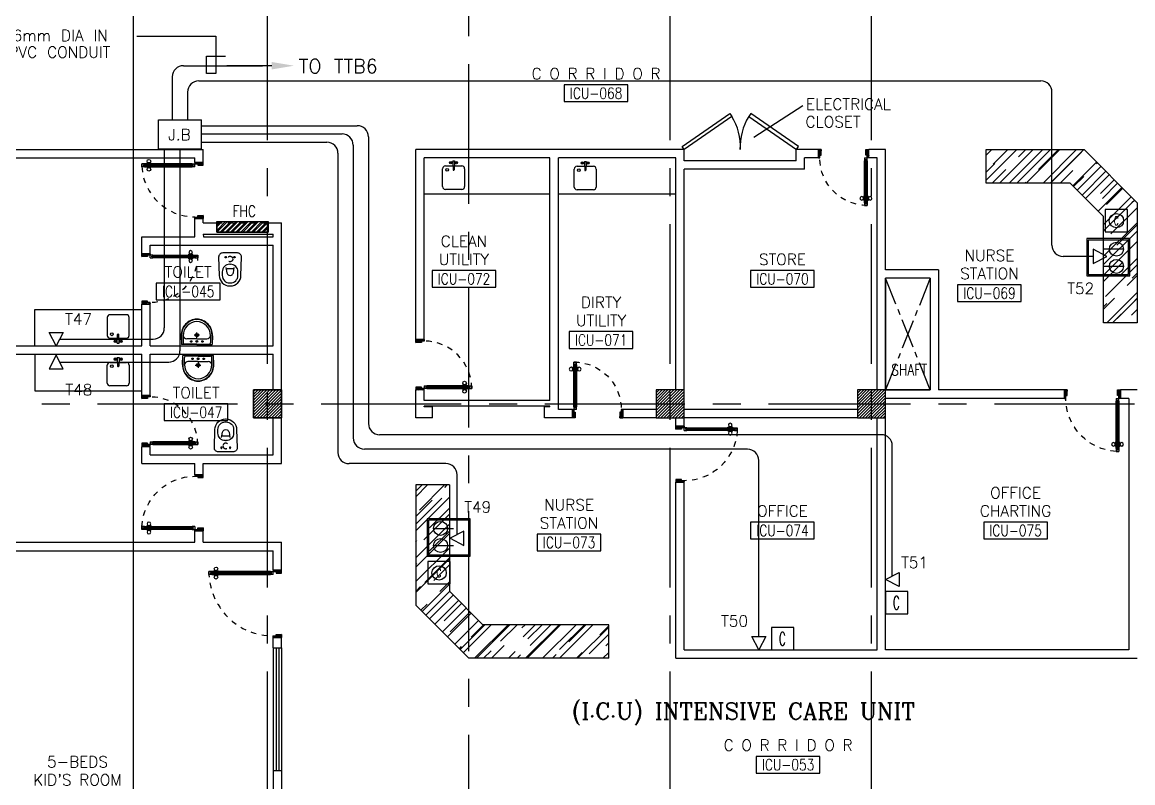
# Model space of a CAD drawing. Extents: x 0 to 92.2, y -1.4 to 78.1.
# Drawn here: x 55.34 to 75.21, y 43.11 to 56.72 of the extents above; entities that cross this region are included whole.
import ezdxf
from ezdxf.enums import TextEntityAlignment as Align

# ---------------------------------------------------------------- set-up
doc = ezdxf.new("R2010")
doc.units = 0
doc.header["$MEASUREMENT"] = 0
for name, pattern in [('CENTER2', [1.125, 0.75, -0.125, 0.125, -0.125]), ('CENTERX2', [4, 2.5, -0.5, 0.5, -0.5]), ('DASHED', [0.75, 0.5, -0.25]), ('HIDDEN', [0.375, 0.25, -0.125]), ('HIDDEN2', [0.1875, 0.125, -0.0625])]:
    doc.linetypes.add(name, pattern=pattern)
doc.layers.get('0').update_dxf_attribs({"color": 11, "linetype": 'CONTINUOUS'})
for name, color, linetype in [('AXES', 11, 'CENTERX2'), ('COL', 11, 'CONTINUOUS'), ('COUNTER', 11, 'CONTINUOUS'), ('DOOR', 11, 'CONTINUOUS'), ('E-CO', 6, 'CONTINUOUS'), ('E-SOCKETS', 4, 'CONTINUOUS'), ('E-TEL', 4, 'CONTINUOUS'), ('E-TEXT', 2, 'CONTINUOUS'), ('E-WIRE', 4, 'CONTINUOUS'), ('FHC', 11, 'CONTINUOUS'), ('FIX', 11, 'CONTINUOUS'), ('HAT', 11, 'CONTINUOUS'), ('NON-MEDICAL', 11, 'CONTINUOUS'), ('RM-BOX', 11, 'CONTINUOUS'), ('RM-NAME', 11, 'CONTINUOUS'), ('RM-NO', 11, 'CONTINUOUS'), ('SHAFT', 11, 'CONTINUOUS'), ('SUNI-FUR', 11, 'CONTINUOUS'), ('WALL', 11, 'CONTINUOUS'), ('WIN', 11, 'CONTINUOUS')]:
    doc.layers.add(name, color=color, linetype=linetype)
doc.styles.add('ROMANC', font='romanc', dxfattribs={"height": 0.1})
doc.styles.add('ROMANS', font='ROMANS.shx', dxfattribs={"width": 0.6})
doc.styles.get("Standard").update_dxf_attribs({"font": 'TXT.shx'})

# ---------------------------------------------------------------- blocks, each defined once
blk = doc.blocks.new('*X15')
at = {"color": 0}
for p, q in [((80579, 155515), (81054, 155990)), ((80579, 155568), (81001, 155990)), ((80579, 155621), (80948, 155990)), ((80579, 155674), (80895, 155990)), ((80579, 155727), (80842, 155990)), ((80579, 155780), (80789, 155990)), ((80579, 155833), (80736, 155990)), ((80579, 155886), (80683, 155990)), ((80579, 155939), (80630, 155990)), ((80607, 155490), (81079, 155962)), ((80660, 155490), (81079, 155909)), ((80713, 155490), (81079, 155856)), ((80766, 155490), (81079, 155803)), ((80819, 155490), (81079, 155750)), ((80872, 155490), (81079, 155697)), ((80925, 155490), (81079, 155644)), ((80978, 155490), (81079, 155591)), ((81031, 155490), (81079, 155538))]:
    blk.add_line(p, q, dxfattribs=at)
blk = doc.blocks.new('*X14')
at = {"color": 0}
for p, q in [((84179, 155509), (84660, 155990)), ((84179, 155562), (84607, 155990)), ((84179, 155615), (84554, 155990)), ((84179, 155668), (84501, 155990)), ((84179, 155721), (84448, 155990)), ((84179, 155774), (84395, 155990)), ((84179, 155827), (84342, 155990)), ((84179, 155880), (84289, 155990)), ((84179, 155933), (84236, 155990)), ((84179, 155986), (84183, 155990)), ((84213, 155490), (84679, 155956)), ((84266, 155490), (84679, 155903)), ((84319, 155490), (84679, 155850)), ((84372, 155490), (84679, 155796)), ((84426, 155490), (84679, 155743)), ((84479, 155490), (84679, 155690)), ((84532, 155490), (84679, 155637)), ((84585, 155490), (84679, 155584)), ((84638, 155490), (84679, 155531))]:
    blk.add_line(p, q, dxfattribs=at)
blk = doc.blocks.new('COL50')
at = {"layer": 'COL'}
blk.add_lwpolyline([(-250, 250), (-250, -250), (250, -250), (250, 250)], close=True, dxfattribs=at)
blk = doc.blocks.new('RM1')
at = {"layer": 'RM-BOX'}
blk.add_lwpolyline([(570, -200), (-570, -200), (-570, -500), (570, -500)], close=True, dxfattribs=at)
at = {"layer": 'RM-NAME', "style": 'ROMANS'}
blk.add_attdef('ROOMNAME1', text='', height=200, dxfattribs=at).set_placement((0, 324), align=Align.MIDDLE)
blk = doc.blocks.new('DOOR90')
at = {"layer": 'DOOR', "color": 0, "linetype": 'BYBLOCK'}
for p, q in [((-150, 0), (-150, -25)), ((-150, 0), (0, 0)), ((0, -50), (0, 0)), ((-1000, -25), (-1000, -75)), ((-1000, -75), (-1000, -25)), ((-950, -25), (-1000, -25)), ((-950, -75), (-1000, -75)), ((-970, -42), (-970, -58)), ((-950, -42), (-970, -42)), ((-950, -58), (-970, -58)), ((-950, -25), (-950, -42)), ((-950, -58), (-950, -75)), ((-918, -25), (-918, -18)), ((-828, -18), (-918, -18)), ((-918, -75), (-918, -82)), ((-828, -82), (-918, -82)), ((-905, -18), (-905, -9)), ((-905, -9), (-840, -9)), ((-905, -18), (-840, -18)), ((-905, -82), (-905, -91)), ((-905, -82), (-840, -82)), ((-905, -91), (-840, -91)), ((-840, -18), (-840, -9)), ((-840, -82), (-840, -91)), ((-828, -25), (-828, -18)), ((-828, -75), (-828, -82)), ((-200, -42), (-200, -25)), ((-200, -25), (-150, -25)), ((-180, -42), (-200, -42)), ((-200, -75), (-200, -58)), ((-200, -58), (-180, -58)), ((-150, -75), (-200, -75)), ((-180, -58), (-180, -42)), ((-150, -75), (-150, -25)), ((-150, -25), (-100, -25)), ((-100, -25), (-100, -50)), ((-100, -50), (0, -50)), ((-150, -900), (-150, -875)), ((-150, -875), (-100, -875)), ((0, -900), (-150, -900)), ((-150, -900), (0, -900)), ((-100, -850), (0, -850)), ((-100, -875), (-100, -850)), ((0, -850), (0, -900))]:
    blk.add_line(p, q, dxfattribs=at)
at = {"layer": 'DOOR', "color": 9, "linetype": 'BYBLOCK'}
for p, q in [((0, -50), (-114, 0)), ((0, -50), (-40, 0)), ((0, -50), (-100, -37)), ((0, -850), (-114, -900)), ((0, -850), (-100, -863)), ((0, -850), (-40, -900))]:
    blk.add_line(p, q, dxfattribs=at)
at = {"layer": 'DOOR', "linetype": 'BYBLOCK'}
for p, q in [((-200, -25), (-950, -25)), ((-200, -42), (-950, -42)), ((-200, -58), (-950, -58)), ((-950, -75), (-200, -75))]:
    blk.add_line(p, q, dxfattribs=at)
at = {"layer": 'DOOR', "color": 0, "linetype": 'BYBLOCK'}
for centre in [(-873, 24), (-873, -124)]:
    blk.add_circle(centre, 32.4, dxfattribs=at)
at = {"layer": 'DOOR', "color": 9, "linetype": 'BYBLOCK'}
for centre, radius, start, end in [((0, -50), 154, 161.1053, 166.2858), ((0, -50), 134, 158.1598, 169.28), ((0, -50), 94.4, 148.0182, 180), ((0, -50), 74.4, 137.7764, 180), ((0, -50), 114, 154.0838, 167.3774), ((0, -50), 54.4, 113.2074, 180), ((0, -50), 34.4, 90, 180), ((0, -50), 14.4, 90, 180), ((0, -850), 154, 193.7142, 198.8947), ((0, -850), 134, 190.72, 201.8402), ((0, -850), 94.4, 180, 211.9818), ((0, -850), 74.4, 180, 222.2236), ((0, -850), 54.4, 180, 246.7926), ((0, -850), 34.4, 180, 270), ((0, -850), 14.4, 180, 270)]:
    blk.add_arc(centre, radius, start, end, dxfattribs=at)
at = {"layer": 'DOOR', "linetype": 'HIDDEN', "ltscale": 0.5}
blk.add_arc((-150, -25), 850, 180, 270, dxfattribs=at)
blk = doc.blocks.new('*X40')
at = {"color": 0}
for p, q in [((73379, 162740), (73829, 163190)), ((73379, 162793), (73776, 163190)), ((73379, 162846), (73723, 163190)), ((73379, 162899), (73670, 163190)), ((73379, 162952), (73617, 163190)), ((73379, 163005), (73564, 163190)), ((73379, 163058), (73511, 163190)), ((73379, 163111), (73458, 163190)), ((73379, 163164), (73405, 163190)), ((73382, 162690), (73879, 163187)), ((73435, 162690), (73879, 163134)), ((73488, 162690), (73879, 163081)), ((73541, 162690), (73879, 163028)), ((73594, 162690), (73879, 162975)), ((73647, 162690), (73879, 162922)), ((73700, 162690), (73879, 162869)), ((73753, 162690), (73879, 162816)), ((73806, 162690), (73879, 162763)), ((73859, 162690), (73879, 162710))]:
    blk.add_line(p, q, dxfattribs=at)
blk = doc.blocks.new('*X41')
at = {"color": 0}
for p, q in [((80579, 155515), (81054, 155990)), ((80579, 155568), (81001, 155990)), ((80579, 155621), (80948, 155990)), ((80579, 155674), (80895, 155990)), ((80579, 155727), (80842, 155990)), ((80579, 155780), (80789, 155990)), ((80579, 155833), (80736, 155990)), ((80579, 155886), (80683, 155990)), ((80579, 155939), (80630, 155990)), ((80607, 155490), (81079, 155962)), ((80660, 155490), (81079, 155909)), ((80713, 155490), (81079, 155856)), ((80766, 155490), (81079, 155803)), ((80819, 155490), (81079, 155750)), ((80872, 155490), (81079, 155697)), ((80925, 155490), (81079, 155644)), ((80978, 155490), (81079, 155591)), ((81031, 155490), (81079, 155538))]:
    blk.add_line(p, q, dxfattribs=at)
blk = doc.blocks.new('A$C3A782592')
at = {"layer": 'COUNTER', "linetype": 'BYBLOCK'}
for p, q in [((0, 3100), (0, 951)), ((600, 3100), (0, 3100)), ((600, 3100), (600, 1200)), ((1200, 600), (600, 1200)), ((951, 0), (0, 951)), ((3450, 600), (1200, 600)), ((3450, 0), (3450, 600)), ((3450, 0), (951, 0))]:
    blk.add_line(p, q, dxfattribs=at)
blk = doc.blocks.new('DOOR100')
at = {"layer": 'DOOR', "color": 0, "linetype": 'BYBLOCK'}
for p, q in [((-82, 1205), (-91, 1205)), ((-91, 1205), (-91, 1140)), ((-75, 1218), (-82, 1218)), ((-82, 1128), (-82, 1218)), ((-82, 1205), (-82, 1140)), ((-25, 1300), (-75, 1300)), ((-75, 1300), (-25, 1300)), ((-75, 1250), (-75, 1300)), ((-58, 1250), (-75, 1250)), ((-42, 1270), (-58, 1270)), ((-58, 1250), (-58, 1270)), ((-42, 1250), (-42, 1270)), ((-25, 1250), (-42, 1250)), ((-25, 1250), (-25, 1300)), ((-25, 1218), (-18, 1218)), ((-18, 1128), (-18, 1218)), ((-18, 1205), (-9, 1205)), ((-18, 1205), (-18, 1140)), ((-9, 1205), (-9, 1140)), ((-82, 1140), (-91, 1140)), ((-75, 1128), (-82, 1128)), ((-25, 1128), (-18, 1128)), ((-18, 1140), (-9, 1140)), ((-75, 200), (-58, 200)), ((-75, 150), (-75, 200)), ((-58, 200), (-58, 180)), ((-42, 200), (-25, 200)), ((-42, 180), (-42, 200)), ((-25, 200), (-25, 150)), ((-1200, 0), (-1200, 150)), ((-1200, 150), (-1175, 150)), ((-1200, 150), (-1200, 0)), ((-1150, 0), (-1200, 0)), ((-1175, 150), (-1175, 100)), ((-1175, 100), (-1150, 100)), ((-1150, 100), (-1150, 0)), ((-75, 150), (-25, 150)), ((-58, 180), (-42, 180)), ((-50, 100), (-50, 0)), ((-25, 100), (-50, 100)), ((-50, 0), (0, 0)), ((0, 150), (-25, 150)), ((-25, 150), (-25, 100)), ((0, 150), (0, 0))]:
    blk.add_line(p, q, dxfattribs=at)
at = {"layer": 'DOOR', "linetype": 'BYBLOCK'}
for p, q in [((-75, 1250), (-75, 200)), ((-58, 200), (-58, 1250)), ((-42, 200), (-42, 1250)), ((-25, 200), (-25, 1250)), ((0, 0), (0, 150))]:
    blk.add_line(p, q, dxfattribs=at)
at = {"layer": 'DOOR', "color": 9, "linetype": 'BYBLOCK'}
for p, q in [((-1150, 0), (-1200, 114)), ((-1150, 0), (-1200, 40)), ((-1150, 0), (-1163, 100)), ((-50, 0), (0, 114)), ((-50, 0), (-37, 100)), ((-50, 0), (0, 40))]:
    blk.add_line(p, q, dxfattribs=at)
at = {"layer": 'DOOR', "color": 0, "linetype": 'BYBLOCK'}
for centre in [(-124, 1173), (24, 1173)]:
    blk.add_circle(centre, 32.4, dxfattribs=at)
at = {"layer": 'DOOR', "linetype": 'HIDDEN', "ltscale": 0.5}
blk.add_arc((-25, 150), 1150, 90, 180.0001, dxfattribs=at)
at = {"layer": 'DOOR', "color": 9, "linetype": 'BYBLOCK'}
for centre, radius, start, end in [((-1150, 0), 154, 103.7142, 108.8947), ((-1150, 0), 134, 100.72, 111.8402), ((-1150, 0), 94.4, 90, 121.9818), ((-1150, 0), 74.4, 90, 132.2236), ((-1150, 0), 54.4, 90, 156.7926), ((-1150, 0), 34.4, 90, 180), ((-1150, 0), 14.4, 90, 180), ((-50, 0), 94.4, 58.0182, 90), ((-50, 0), 74.4, 47.7764, 90), ((-50, 0), 54.4, 23.2074, 90), ((-50, 0), 34.4, 0, 90), ((-50, 0), 14.4, 0, 90), ((-50, 0), 134, 68.1598, 79.28), ((-50, 0), 114, 64.0838, 77.3774), ((-50, 0), 154, 71.1053, 76.2858)]:
    blk.add_arc(centre, radius, start, end, dxfattribs=at)
blk = doc.blocks.new('DOOR-10')
at = {"layer": 'DOOR', "color": 0, "linetype": 'BYBLOCK'}
for p, q in [((-83, 1005), (-92, 1005)), ((-92, 1005), (-92, 940)), ((-76, 1018), (-83, 1018)), ((-83, 928), (-83, 1018)), ((-83, 1005), (-83, 940)), ((-26, 1100), (-76, 1100)), ((-76, 1100), (-26, 1100)), ((-76, 1050), (-76, 1100)), ((-59, 1050), (-76, 1050)), ((-43, 1070), (-59, 1070)), ((-59, 1050), (-59, 1070)), ((-43, 1050), (-43, 1070)), ((-26, 1050), (-43, 1050)), ((-26, 1050), (-26, 1100)), ((-26, 1018), (-18, 1018)), ((-18, 928), (-18, 1018)), ((-18, 1005), (-9, 1005)), ((-18, 1005), (-18, 940)), ((-9, 1005), (-9, 940)), ((-83, 940), (-92, 940)), ((-76, 928), (-83, 928)), ((-26, 928), (-18, 928)), ((-18, 940), (-9, 940)), ((-76, 200), (-59, 200)), ((-76, 150), (-76, 200)), ((-59, 200), (-59, 180)), ((-43, 200), (-26, 200)), ((-43, 180), (-43, 200)), ((-26, 200), (-26, 150)), ((-1001, 0), (-1001, 150)), ((-1001, 150), (-976, 150)), ((-1001, 150), (-1001, 0)), ((-951, 0), (-1001, 0)), ((-976, 150), (-976, 100)), ((-976, 100), (-951, 100)), ((-951, 100), (-951, 0)), ((-76, 150), (-26, 150)), ((-59, 180), (-43, 180)), ((-51, 100), (-51, 0)), ((-26, 100), (-51, 100)), ((-51, 0), (-1, 0)), ((-1, 150), (-26, 150)), ((-26, 150), (-26, 100))]:
    blk.add_line(p, q, dxfattribs=at)
at = {"layer": 'DOOR', "linetype": 'BYBLOCK'}
for p, q in [((-76, 1050), (-76, 200)), ((-59, 200), (-59, 1050)), ((-43, 200), (-43, 1050)), ((-26, 200), (-26, 1050))]:
    blk.add_line(p, q, dxfattribs=at)
at = {"layer": 'DOOR', "color": 9, "linetype": 'BYBLOCK'}
for p, q in [((-951, 0), (-1001, 114)), ((-951, 0), (-1001, 40)), ((-951, 0), (-964, 100)), ((-51, 0), (-1, 114)), ((-51, 0), (-37, 100)), ((-51, 0), (-1, 40)), ((-1, 0), (-1, 150))]:
    blk.add_line(p, q, dxfattribs=at)
at = {"layer": 'DOOR', "color": 0, "linetype": 'BYBLOCK'}
for centre in [(-124, 973), (23, 973)]:
    blk.add_circle(centre, 32.4, dxfattribs=at)
at = {"layer": 'DOOR', "linetype": 'HIDDEN', "ltscale": 0.5}
blk.add_arc((-23, 149), 952, 93.1482, 179.9482, dxfattribs=at)
at = {"layer": 'DOOR', "color": 9, "linetype": 'BYBLOCK'}
for centre, radius, start, end in [((-951, 0), 154, 103.7142, 108.8947), ((-951, 0), 134, 100.72, 111.8402), ((-951, 0), 94.4, 90, 121.9818), ((-951, 0), 74.4, 90, 132.2236), ((-951, 0), 54.4, 90, 156.7926), ((-951, 0), 34.4, 90, 180), ((-951, 0), 14.4, 90, 180), ((-51, 0), 94.4, 58.0182, 90), ((-51, 0), 74.4, 47.7764, 90), ((-51, 0), 54.4, 23.2074, 90), ((-51, 0), 34.4, 0, 90), ((-51, 0), 14.4, 0, 90), ((-51, 0), 134, 68.1598, 79.28), ((-51, 0), 114, 64.0838, 77.3774), ((-51, 0), 154, 71.1053, 76.2858)]:
    blk.add_arc(centre, radius, start, end, dxfattribs=at)
blk = doc.blocks.new('WC1')
at = {"layer": 'FIX'}
for p, q in [((-210, 204), (-538, 194)), ((-727, 5), (-727, -5)), ((-674, 5), (-674, -5)), ((-534, 24), (-540, 0)), ((-540, 0), (-534, -24)), ((-475, 141), (-538, 141)), ((-395, 76), (-490, 60)), ((-339, 5), (-339, -5)), ((-538, -141), (-475, -141)), ((-538, -194), (-210, -204)), ((-490, -60), (-395, -76))]:
    blk.add_line(p, q, dxfattribs=at)
at = {"layer": 'FIX', "linetype": 'CONTINUOUS'}
blk.add_line((-420, -47), (-420, 45), dxfattribs=at)
at = {"layer": 'FIX'}
blk.add_lwpolyline([(-213, -204), (-210, -204, 0.414214), (-137, -131), (-137, 0), (-137, 131, 0.414214), (-210, 204)], format="xyb", dxfattribs=at)
at = {"layer": 'FIX', "linetype": 'HIDDEN2', "ltscale": 0.3}
blk.add_circle((-245, 0), 49.8, dxfattribs=at)
at = {"layer": 'FIX', "linetype": 'HIDDEN', "ltscale": 0.05}
for centre in [(-213, 78), (-213, -77)]:
    blk.add_circle(centre, 11.6, dxfattribs=at)
at = {"layer": 'FIX'}
for centre, radius, start, end in [((-538, 5), 189, 90, 180), ((-538, 5), 136, 90, 180), ((-473, -7), 68.2, 128.9242, 152.8468), ((-464, -18), 82, 108.496, 128.9242), ((-475, 5), 136, 360, 90), ((-538, -5), 189, 180, 270), ((-538, -5), 136, 180, 270), ((-473, 7), 68.2, 207.1532, 231.0758), ((-464, 18), 82, 231.0758, 251.504), ((-475, -5), 136, 270, 0)]:
    blk.add_arc(centre, radius, start, end, dxfattribs=at)
at = {"layer": 'FIX', "linetype": 'CONTINUOUS'}
for centre, start, end in [((-443, 46), 357.6662, 91.6121), ((-442, -46), 268.3879, 2.3338)]:
    blk.add_arc(centre, 22.3, start, end, dxfattribs=at)
blk = doc.blocks.new('LAV1')
at = {"layer": 'FIX', "linetype": 'BYBLOCK', "ltscale": 0.3}
for p, q in [((-280, 210), (-275, 50)), ((-245, 210), (-245, 85)), ((245, 210), (245, 85)), ((280, 210), (275, 50)), ((0, 60), (-220, 60)), ((0, 60), (220, 60))]:
    blk.add_line(p, q, dxfattribs=at)
at = {"layer": 'FIX', "linetype": 'CONTINUOUS'}
for p, q in [((-275, 210), (-275, 50)), ((275, 210), (275, 50)), ((0, 50), (-275, 50)), ((0, 50), (-252, 50)), ((0, 155), (-181, 155)), ((0, 155), (181, 155)), ((0, 50), (252, 50)), ((0, 50), (275, 50))]:
    blk.add_line(p, q, dxfattribs=at)
at = {"layer": 'FIX', "linetype": 'DASHED', "ltscale": 0.05}
for p, q in [((50, 220), (-50, 220)), ((0, 170), (0, 270)), ((0, 170), (0, 270))]:
    blk.add_line(p, q, dxfattribs=at)
at = {"layer": 'FIX'}
for p, q in [((16, 107), (-15, 107)), ((0, 92), (0, 123))]:
    blk.add_line(p, q, dxfattribs=at)
for centre, radius in [((0, 220), 29.5), ((0, 220), 22.5), ((0, 107), 15.5)]:
    blk.add_circle(centre, radius, dxfattribs=at)
at = {"layer": 'FIX', "linetype": 'HIDDEN', "ltscale": 0.05}
for centre in [(-100, 107), (100, 107)]:
    blk.add_circle(centre, 12.4, dxfattribs=at)
at = {"layer": 'FIX', "linetype": 'BYBLOCK', "ltscale": 0.3}
for centre, radius, start, end in [((7, 220), 287, 91.3776, 182.0064), ((-7, 220), 287, 357.9936, 88.6224), ((-220, 85), 24.9, 179.7021, 269.9486), ((220, 85), 24.9, 270.0514, 0.2979)]:
    blk.add_arc(centre, radius, start, end, dxfattribs=at)
at = {"layer": 'FIX', "linetype": 'CONTINUOUS'}
for centre, radius, start, end in [((8, 217), 283, 91.6988, 181.351), ((8, 212), 253, 91.7328, 180.4884), ((-8, 217), 283, 358.649, 88.3012), ((-8, 212), 253, 359.5116, 88.2672), ((-179, 222), 66.9, 190.2006, 268.0786), ((179, 222), 66.9, 271.9214, 349.7994)]:
    blk.add_arc(centre, radius, start, end, dxfattribs=at)

msp = doc.modelspace()

# ---------------------------------------------------------------- hatches: boundary and pattern name
at = {"layer": 'COUNTER', "linetype": 'BYBLOCK'}
h = msp.add_hatch(dxfattribs=at)
h.set_pattern_fill('AR-RROOF', color=11, scale=0.32, angle=45, style=0)
h.set_pattern_definition([(45, (-275967.8428, -57293.29178), (0.27152900398, 0.72407734394), [4.8, -0.64, 1.6, -0.32]), (45, (-275967.655, -57292.8777), (-0.52721881605, 0.0746704761), [0.96, -0.1056, 1.92, -0.24]), (45, (-275967.922, -57292.98631), (1.02502199, 1.32822937778), [2.56, -0.448, 1.28, -0.32])])
h.paths.add_polyline_path([(74.3327, 54.4411), (72.5827, 54.4411), (72.5827, 53.8411), (74.0827, 53.8411), (74.6827, 53.2411), (74.6827, 51.3411), (75.2827, 51.3411), (75.2827, 53.4911)])
h = msp.add_hatch(dxfattribs=at)
h.set_pattern_fill('AR-RROOF', color=11, scale=0.32, angle=45, style=0)
h.set_pattern_definition([(45, (-13.89653, -113.0286), (0.271529, 0.72407734), [4.8, -0.64, 1.6, -0.32]), (45, (-13.70872, -112.6145), (-0.5272188, 0.0746705), [0.96, -0.1056, 1.92, -0.24]), (45, (-13.97573, -112.72312), (1.025022, 1.32822938), [2.56, -0.448, 1.28, -0.32])])
h.paths.add_polyline_path([(62.9827, 48.4411), (62.3827, 48.4411), (62.3827, 46.2926), (62.4592, 46.2161), (63.3077, 46.2161), (62.9827, 46.5411)])
h.paths.add_polyline_path([(63.3327, 45.3426), (63.3327, 46.1911), (63.3077, 46.2161), (62.4592, 46.2161)])
h.paths.add_polyline_path([(65.8327, 45.3411), (65.8327, 45.9411), (63.5827, 45.9411), (63.3327, 46.1911), (63.3327, 45.3426), (63.3342, 45.3411)])
at = {"layer": 'FHC', "linetype": 'BYBLOCK', "ltscale": 0.3}
h = msp.add_hatch(dxfattribs=at)
h.set_pattern_fill('ANSI32', color=11, scale=0.175, style=0)
h.set_pattern_definition([(45, (-173.37349, 21.91264), (-0.046403883, 0.046403883), []), (45, (-173.342554, 21.91264), (-0.046403883, 0.046403883), [])])
h.paths.add_polyline_path([(59.7427, 52.9636), (59.7427, 53.1536), (58.8227, 53.1536), (58.8227, 52.9636)])
h.paths.add_polyline_path([(58.6101, 52.5425), (58.6101, 52.9634), (58.8726, 52.9634), (58.8726, 52.5425)], flags=9)

# ---------------------------------------------------------------- linework, layer by layer
at = {"layer": 'AXES'}
for p, q in [((59.7327, -1.3931), (59.7327, 77.4195)), ((66.9327, -1.3931), (66.9327, 77.4195)), ((66.9327, -1.3931), (66.9327, 77.4195)), ((70.5327, -1.3931), (70.5327, 77.4195)), ((70.5327, -1.3931), (70.5327, 77.4195)), ((63.3327, 5.4711), (63.3327, 64.2911)), ((0.6927, 49.8911), (68.7327, 49.8911)), ((68.7327, 49.8911), (84.9527, 49.8911))]:
    msp.add_line(p, q, dxfattribs=at)
at = {"layer": 'COUNTER', "linetype": 'BYBLOCK'}
msp.add_lwpolyline([(74.6827, 51.3411), (74.6827, 53.2411), (74.0827, 53.8411), (72.5827, 53.8411), (72.5827, 54.4411), (74.3327, 54.4411), (75.2827, 53.4911), (75.2827, 51.3411)], close=True, dxfattribs=at)
at = {"layer": 'E-CO', "color": 4}
for points in [[(75.113, 53.37), (74.713, 53.37), (74.713, 52.97), (75.113, 52.97)], [(63.0003, 47.0704), (62.6003, 47.0704), (62.6003, 46.6704), (63.0003, 46.6704)], [(71.1827, 46.5374), (70.7827, 46.5374), (70.7827, 46.1374), (71.1827, 46.1374)], [(69.1434, 45.8911), (68.7434, 45.8911), (68.7434, 45.4911), (69.1434, 45.4911)]]:
    msp.add_lwpolyline(points, close=True, dxfattribs=at)
at = {"layer": 'E-SOCKETS'}
for p, q in [((75.1524, 52.8483), (74.3827, 52.8483)), ((74.3827, 52.8483), (74.3827, 52.1809)), ((75.1524, 52.1809), (75.1524, 52.8483)), ((75.0371, 52.6598), (74.6787, 52.6598)), ((75.0371, 52.3521), (74.6787, 52.3521)), ((74.3827, 52.1809), (75.1524, 52.1809)), ((62.5853, 47.8368), (62.5853, 47.1695)), ((63.355, 47.8368), (62.5853, 47.8368)), ((63.355, 47.1695), (63.355, 47.8368)), ((62.7006, 47.6657), (63.059, 47.6657)), ((62.7006, 47.358), (63.059, 47.358)), ((62.5853, 47.1695), (63.355, 47.1695))]:
    msp.add_line(p, q, dxfattribs=at)
at = {"layer": 'E-SOCKETS', "color": 8}
for p, q in [((74.4077, 52.8233), (74.4077, 52.2059)), ((75.1274, 52.8233), (74.4077, 52.8233)), ((75.1274, 52.2059), (75.1274, 52.8233)), ((74.4077, 52.2059), (75.1274, 52.2059)), ((63.33, 47.8118), (62.6103, 47.8118)), ((62.6103, 47.8118), (62.6103, 47.1945)), ((63.33, 47.1945), (63.33, 47.8118)), ((62.6103, 47.1945), (63.33, 47.1945))]:
    msp.add_line(p, q, dxfattribs=at)
at = {"layer": 'E-SOCKETS'}
for points in [[(74.4967, 52.6568), (74.4967, 52.4042), (74.7389, 52.5305), (74.7389, 52.5305)], [(63.241, 47.361), (63.241, 47.6135), (62.9988, 47.4873), (62.9988, 47.4873)]]:
    msp.add_lwpolyline(points, close=True, dxfattribs=at)
for centre in [(74.9121, 52.6598), (74.9121, 52.3521), (62.8256, 47.6657), (62.8256, 47.358)]:
    msp.add_circle(centre, 0.125, dxfattribs=at)
at = {"layer": 'E-TEL', "color": 4}
for p, q in [((57.7813, 54.9738), (58.5474, 54.9738)), ((57.7813, 54.456), (57.7813, 54.9738)), ((58.5474, 54.456), (58.5474, 54.9738)), ((57.7813, 54.456), (58.5474, 54.456)), ((55.8263, 51.1708), (56.0788, 51.1708)), ((55.9526, 50.9286), (55.8263, 51.1708)), ((56.0788, 51.1708), (55.9526, 50.9286)), ((55.9526, 50.9286), (55.9526, 50.9286)), ((55.9526, 50.7611), (55.8263, 50.519)), ((56.0788, 50.519), (55.9526, 50.7611)), ((55.9526, 50.7611), (55.9526, 50.7611)), ((55.8263, 50.519), (56.0788, 50.519)), ((70.7827, 46.7517), (71.0249, 46.878)), ((71.0249, 46.878), (71.0249, 46.6255)), ((71.0249, 46.6255), (70.7827, 46.7517)), ((70.7827, 46.7517), (70.7827, 46.7517)), ((68.3906, 45.7333), (68.6432, 45.7333)), ((68.5169, 45.4911), (68.3906, 45.7333)), ((68.6432, 45.7333), (68.5169, 45.4911)), ((68.5169, 45.4911), (68.5169, 45.4911))]:
    msp.add_line(p, q, dxfattribs=at)
at = {"layer": 'E-TEXT', "color": 7}
msp.add_line((69.3046, 55.2244), (68.4284, 54.657), dxfattribs=at)
at = {"layer": 'E-TEXT', "color": 11}
msp.add_lwpolyline([(57.3939, 56.4691), (58.8051, 56.4691), (58.8051, 55.8012), (58.6411, 55.8012), (58.6411, 56.1142), (58.9766, 56.1142)], dxfattribs=at)
at = {"layer": 'E-WIRE', "color": 4, "linetype": 'BYBLOCK'}
for p, q in [((58.2279, 55.9407), (59.642, 55.9407)), ((58.0279, 55.7407), (58.0279, 54.9738)), ((58.5008, 55.6679), (73.5595, 55.6679)), ((58.3008, 55.4679), (58.3008, 54.9738)), ((61.5359, 54.6683), (61.5359, 49.541)), ((57.885, 54.456), (57.885, 51.2497)), ((58.1644, 54.456), (58.1644, 50.8401)), ((61.2635, 54.5211), (61.2635, 49.2819)), ((60.9911, 54.3739), (60.9911, 49.0228)), ((70.7038, 49.341), (61.7359, 49.341)), ((68.3169, 49.0819), (61.4635, 49.0819)), ((68.5169, 45.7333), (68.5169, 48.8819)), ((62.9199, 48.8228), (61.1911, 48.8228))]:
    msp.add_line(p, q, dxfattribs=at)
at = {"layer": 'E-WIRE', "color": 4}
for p, q in [((59.8052, 55.9407), (59.0032, 55.9407)), ((58.554, 54.8683), (61.3359, 54.8683)), ((58.554, 54.7211), (61.0635, 54.7211)), ((58.554, 54.5739), (60.7911, 54.5739))]:
    msp.add_line(p, q, dxfattribs=at)
at = {"layer": 'E-WIRE', "linetype": 'BYBLOCK', "ltscale": 0.3}
for p, q in [((73.7595, 52.7305), (73.7595, 55.4679)), ((74.4967, 52.5305), (73.9595, 52.5305)), ((56.0157, 51.0497), (57.685, 51.0497)), ((56.0157, 50.6401), (57.9644, 50.6401)), ((70.9038, 46.8149), (70.9038, 49.141)), ((63.1199, 47.5504), (63.1199, 48.6228))]:
    msp.add_line(p, q, dxfattribs=at)
at = {"layer": 'E-WIRE'}
for centre in [(74.913, 53.1686), (62.8003, 46.869)]:
    msp.add_circle(centre, 0.128, dxfattribs=at)
at = {"layer": 'E-WIRE', "color": 4, "linetype": 'BYBLOCK'}
for centre, start, end in [((58.2279, 55.7407), 90, 180), ((58.5008, 55.4679), 90, 180), ((61.3359, 54.6683), 0, 90), ((61.0635, 54.5211), 0, 90), ((60.7911, 54.3739), 360, 90), ((61.7359, 49.541), 180, 270), ((61.4635, 49.2819), 180, 270), ((68.3169, 48.8819), 0, 90), ((61.1911, 49.0228), 180, 270)]:
    msp.add_arc(centre, 0.2, start, end, dxfattribs=at)
at = {"layer": 'E-WIRE', "linetype": 'BYBLOCK', "ltscale": 0.3}
for centre, start, end in [((73.5595, 55.4679), 0, 90), ((73.9595, 52.7305), 180, 270), ((57.685, 51.2497), 270, 360)]:
    msp.add_arc(centre, 0.2, start, end, dxfattribs=at)
at = {"layer": 'E-WIRE', "linetype": 'BYBLOCK'}
for centre, start, end in [((57.9644, 50.8401), 270, 0), ((70.7038, 49.141), 0, 90), ((62.9199, 48.6228), 0, 90)]:
    msp.add_arc(centre, 0.2, start, end, dxfattribs=at)
at = {"layer": 'E-WIRE', "color": 4}
msp.add_solid([(59.8052, 56.0073), (59.8052, 55.874), (60.2052, 55.9407)], dxfattribs=at)
at = {"layer": 'FHC', "linetype": 'BYBLOCK', "ltscale": 0.3}
msp.add_lwpolyline([(58.8227, 53.1536), (59.7427, 53.1536), (59.7427, 52.9636), (58.8227, 52.9636)], close=True, dxfattribs=at)
at = {"layer": 'NON-MEDICAL'}
for p, q in [((63.0425, 54.2366), (63.0746, 54.2366)), ((63.0425, 54.2366), (63.0486, 54.0814)), ((63.0746, 54.2366), (63.0686, 54.0814)), ((65.3968, 54.2302), (65.4029, 54.0749)), ((65.3968, 54.2302), (65.4289, 54.2302)), ((65.4289, 54.2302), (65.4229, 54.0749)), ((62.8622, 53.7775), (62.8622, 54.0986)), ((62.9121, 54.1484), (63.0486, 54.1484)), ((63.0686, 54.1484), (63.205, 54.1484)), ((63.2549, 54.0986), (63.2549, 53.7775)), ((65.2165, 53.7711), (65.2165, 54.0921)), ((65.2664, 54.142), (65.4029, 54.142)), ((65.4229, 54.142), (65.5593, 54.142)), ((65.6092, 54.0921), (65.6092, 53.7711)), ((64.7827, 53.6411), (62.5327, 53.6411)), ((63.205, 53.7276), (62.9121, 53.7276)), ((67.0327, 53.6411), (64.9327, 53.6411)), ((65.5593, 53.7212), (65.2664, 53.7212)), ((55.5682, 51.5786), (57.4827, 51.5786)), ((55.5682, 50.9286), (55.5682, 51.5786)), ((57.2068, 51.4877), (56.9139, 51.4877)), ((56.864, 51.4378), (56.864, 51.1167)), ((57.2566, 51.1167), (57.2566, 51.4378)), ((56.9139, 51.0668), (57.0503, 51.0668)), ((57.0443, 50.9786), (57.0503, 51.1339)), ((57.0763, 50.9786), (57.0703, 51.1339)), ((57.0703, 51.0668), (57.2068, 51.0668)), ((57.0443, 50.9786), (57.0763, 50.9786)), ((55.5682, 50.7732), (55.5682, 50.1232)), ((57.0443, 50.7232), (57.0763, 50.7232)), ((57.0443, 50.7232), (57.0503, 50.5679)), ((57.0763, 50.7232), (57.0703, 50.5679)), ((56.864, 50.264), (56.864, 50.5851)), ((56.9139, 50.635), (57.0503, 50.635)), ((57.0703, 50.635), (57.2068, 50.635)), ((57.2566, 50.5851), (57.2566, 50.264)), ((55.5682, 50.1232), (57.4827, 50.1232)), ((57.2068, 50.2142), (56.9139, 50.2142))]:
    msp.add_line(p, q, dxfattribs=at)
for centre, radius in [((63.0088, 54.2055), 0.0217), ((63.1083, 54.2055), 0.0217), ((65.3631, 54.1991), 0.0217), ((65.4626, 54.1991), 0.0217), ((62.9441, 54.079), 0.0255), ((63.0088, 54.2055), 0.014), ((63.1083, 54.2055), 0.014), ((65.2984, 54.0726), 0.0255), ((65.3631, 54.1991), 0.014), ((65.4626, 54.1991), 0.014), ((56.9459, 51.1363), 0.0255), ((57.0106, 51.0097), 0.0217), ((57.0106, 51.0097), 0.014), ((57.1101, 51.0097), 0.0217), ((57.1101, 51.0097), 0.014), ((57.0106, 50.6921), 0.0217), ((57.0106, 50.6921), 0.014), ((57.1101, 50.6921), 0.0217), ((57.1101, 50.6921), 0.014), ((56.9459, 50.5656), 0.0255)]:
    msp.add_circle(centre, radius, dxfattribs=at)
for centre, radius, start, end in [((62.9121, 54.0986), 0.0499, 90, 180), ((63.0586, 54.0814), 0.00997, 180, 0), ((63.205, 54.0986), 0.0499, 0, 90), ((65.2664, 54.0921), 0.0499, 90, 180), ((65.4129, 54.0749), 0.00997, 180, 0), ((65.5593, 54.0921), 0.0499, 0, 90), ((62.9121, 53.7775), 0.0499, 180, 270), ((63.205, 53.7775), 0.0499, 270, 0), ((65.2664, 53.7711), 0.0499, 180, 270), ((65.5593, 53.7711), 0.0499, 270, 0), ((56.9139, 51.4378), 0.0499, 90, 180), ((57.2068, 51.4378), 0.0499, 0, 90), ((56.9139, 51.1167), 0.0499, 180, 270), ((57.0603, 51.1339), 0.00997, 0, 180), ((57.2068, 51.1167), 0.0499, 270, 0), ((56.9139, 50.5851), 0.0499, 90, 180), ((57.0603, 50.5679), 0.00997, 180, 0), ((57.2068, 50.5851), 0.0499, 0, 90), ((56.9139, 50.264), 0.0499, 180, 270), ((57.2068, 50.264), 0.0499, 270, 0)]:
    msp.add_arc(centre, radius, start, end, dxfattribs=at)
at = {"layer": 'SHAFT', "linetype": 'CENTER2', "ltscale": 0.7}
for p, q in [((71.5827, 50.1411), (70.7827, 52.1411)), ((71.5827, 52.1411), (70.7827, 50.1411))]:
    msp.add_line(p, q, dxfattribs=at)
at = {"layer": 'SUNI-FUR', "linetype": 'CONTINUOUS'}
msp.add_line((57.3327, 5.4711), (57.3327, 64.2911), dxfattribs=at)
at = {"layer": 'WALL'}
for p, q in [((52.7827, 54.4411), (58.5827, 54.4411)), ((58.5827, 54.2099), (58.5827, 54.4411)), ((62.3827, 51.0411), (62.3827, 54.4411)), ((70.7827, 52.2911), (70.7827, 54.4411)), ((52.7827, 54.2911), (58.4327, 54.2911)), ((58.4327, 54.2099), (58.4327, 54.2911)), ((62.5327, 51.0411), (62.5327, 54.2911)), ((64.7827, 49.9511), (64.7827, 54.2911)), ((64.9327, 49.7911), (64.9327, 54.2911)), ((67.0327, 50.1411), (67.0327, 54.2911)), ((67.0327, 50.1411), (67.0327, 54.2911)), ((67.1827, 54.2411), (67.1827, 54.2911)), ((67.1827, 54.2411), (67.1827, 54.2911)), ((70.6327, 50.1411), (70.6327, 54.2911)), ((67.1827, 49.4911), (67.1827, 54.0911)), ((67.1827, 49.4911), (67.1827, 54.0911)), ((58.4327, 52.8786), (58.4327, 53.2099)), ((58.5827, 53.2099), (58.4327, 53.2099)), ((58.5827, 53.1286), (58.5827, 53.2099)), ((58.5827, 53.1286), (58.8227, 53.1286)), ((58.8227, 53.1241), (58.8227, 52.9636)), ((59.7427, 53.1286), (59.9827, 53.1286)), ((59.7427, 52.9636), (59.7427, 53.1286)), ((59.9827, 48.8286), (59.9827, 53.1286)), ((57.4827, 52.8786), (58.4327, 52.8786)), ((57.4827, 52.5786), (57.4827, 52.8786)), ((58.5827, 52.9286), (59.8327, 52.9286)), ((58.5827, 52.9286), (58.5835, 52.8786)), ((58.5835, 52.8786), (59.8327, 52.8786)), ((58.8227, 52.9636), (59.7427, 52.9636)), ((59.8327, 52.8786), (59.8327, 52.9286)), ((70.6327, 50.1411), (70.6327, 52.9568)), ((57.6327, 52.7286), (59.8327, 52.7286)), ((57.6327, 52.5786), (57.6327, 52.7286)), ((59.8327, 50.9286), (59.8327, 52.7286)), ((57.4827, 52.5786), (57.6327, 52.5786)), ((71.7327, 52.2911), (70.7827, 52.2911)), ((71.7327, 52.2911), (71.7327, 50.1411)), ((70.7827, 45.4911), (70.7827, 52.1411)), ((71.5827, 52.1411), (70.7827, 52.1411)), ((70.7827, 52.1411), (70.7827, 50.1411)), ((71.5827, 52.1411), (71.5827, 50.1411)), ((57.4827, 51.6786), (57.6327, 51.6786)), ((57.4827, 50.9286), (57.4827, 51.6786)), ((57.6327, 50.9286), (57.6327, 51.6786)), ((52.7827, 50.9286), (57.4827, 50.9286)), ((57.6327, 50.9286), (59.8327, 50.9286)), ((59.7327, 50.9286), (59.8327, 50.9286)), ((52.7827, 50.7786), (57.4827, 50.7786)), ((57.4827, 50.0286), (57.4827, 50.7786)), ((57.6327, 50.0286), (57.6327, 50.7786)), ((57.6327, 50.7786), (59.8327, 50.7786)), ((59.8327, 50.1411), (59.8327, 50.7786)), ((62.3827, 49.6411), (62.3827, 50.1411)), ((62.5327, 49.9511), (62.5327, 50.1411)), ((70.7827, 50.1411), (71.5827, 50.1411)), ((57.4827, 50.0286), (57.6327, 50.0286)), ((75.1327, 49.9911), (75.1327, 45.4911)), ((62.6827, 49.6411), (62.6827, 49.8411)), ((64.6827, 49.6411), (64.6827, 49.8411)), ((65.1827, 49.6411), (65.1827, 49.7911)), ((66.0827, 49.6411), (66.0827, 49.7911)), ((67.0327, 49.4911), (67.0327, 49.6411)), ((67.0327, 49.4911), (67.0327, 49.6411)), ((70.6327, 45.4911), (70.6327, 49.6411)), ((57.4827, 48.8286), (57.4827, 49.1286)), ((57.4827, 49.1286), (57.6327, 49.1286)), ((57.6327, 48.9786), (57.6327, 49.1286)), ((57.6327, 48.9786), (59.8327, 48.9786)), ((57.4827, 48.8286), (58.4327, 48.8286)), ((58.4327, 48.6224), (58.4327, 48.8286)), ((58.5827, 48.8286), (59.9827, 48.8286)), ((58.5827, 48.6224), (58.5827, 48.8286)), ((67.0327, 45.3411), (67.0327, 48.4911)), ((67.1827, 45.4911), (67.1827, 48.4911)), ((58.4327, 47.4161), (58.4327, 47.6224)), ((58.5827, 47.4161), (58.5827, 47.6224)), ((52.7827, 47.4161), (58.4327, 47.4161)), ((58.5827, 47.4161), (59.9827, 47.4161)), ((52.7827, 47.2661), (59.8327, 47.2661)), ((59.8327, 46.9161), (59.9827, 46.9161)), ((59.8327, 45.7161), (59.9827, 45.7161)), ((59.8327, 45.5286), (59.9827, 45.5286)), ((67.1827, 45.4911), (70.6327, 45.4911)), ((75.1327, 45.4911), (70.7827, 45.4911)), ((67.0327, 45.3411), (75.2827, 45.3411))]:
    msp.add_line(p, q, dxfattribs=at)
at = {"layer": 'WALL', "linetype": 'BYBLOCK'}
for p, q in [((67.1827, 54.4411), (62.3827, 54.4411)), ((67.1827, 54.2411), (67.1827, 54.4411)), ((69.5827, 54.4411), (69.1827, 54.4411)), ((69.1827, 54.2411), (69.1827, 54.4411)), ((69.5827, 54.2911), (69.5827, 54.4411)), ((69.5827, 54.2911), (69.5827, 54.4411)), ((70.7827, 54.4411), (70.4827, 54.4411)), ((70.4827, 54.2911), (70.4827, 54.4411)), ((70.7827, 54.4411), (70.4827, 54.4411)), ((70.4827, 54.2911), (70.4827, 54.4411)), ((64.7827, 54.2911), (62.5327, 54.2911)), ((67.0327, 54.2911), (64.9327, 54.2911)), ((69.1827, 54.2411), (67.1827, 54.2411)), ((69.5827, 54.2911), (69.3327, 54.2911)), ((69.5827, 54.2911), (69.3327, 54.2911)), ((69.3327, 54.0911), (69.3327, 54.2911)), ((70.6327, 54.2911), (70.4827, 54.2911)), ((70.6327, 54.2911), (70.4827, 54.2911)), ((58.4327, 54.2099), (58.5827, 54.2099)), ((69.3327, 54.0911), (67.1827, 54.0911)), ((62.5327, 51.0411), (62.3827, 51.0411)), ((62.5327, 50.1411), (62.3827, 50.1411)), ((71.5827, 50.1411), (70.7827, 50.1411)), ((73.9827, 50.1411), (71.7327, 50.1411)), ((73.9827, 49.9911), (73.9827, 50.1411)), ((74.9827, 49.9911), (74.9827, 50.1411)), ((75.2827, 50.1411), (74.9827, 50.1411)), ((64.7827, 49.9511), (62.5327, 49.9511)), ((73.9827, 49.9911), (70.7827, 49.9911)), ((75.1327, 49.9911), (74.9827, 49.9911)), ((64.7827, 49.8511), (62.5327, 49.8511)), ((62.5327, 49.8411), (62.5327, 49.8511)), ((62.6827, 49.8411), (62.5327, 49.8411)), ((64.7827, 49.8411), (64.6827, 49.8411)), ((64.7827, 49.8411), (64.7827, 49.8511)), ((65.1827, 49.7911), (64.9327, 49.7911)), ((66.6827, 49.7911), (66.0827, 49.7911)), ((66.6827, 49.7911), (66.1327, 49.7911)), ((70.2827, 49.7911), (67.1827, 49.7911)), ((59.8327, 48.9786), (59.8327, 49.6411)), ((62.6827, 49.6411), (62.3827, 49.6411)), ((65.1827, 49.6411), (64.6827, 49.6411)), ((66.6827, 49.6411), (66.0827, 49.6411)), ((66.6827, 49.6411), (66.1327, 49.6411)), ((67.1827, 49.4911), (67.0327, 49.4911)), ((67.1827, 49.4911), (67.0327, 49.4911)), ((70.2827, 49.6411), (67.1827, 49.6411)), ((58.4327, 48.6224), (58.5827, 48.6224)), ((67.1827, 48.4911), (67.0327, 48.4911)), ((67.1827, 48.4911), (67.0327, 48.4911)), ((58.4327, 47.6224), (58.5827, 47.6224)), ((59.9827, 46.9161), (59.9827, 47.4161)), ((59.8327, 46.9161), (59.8327, 47.2661)), ((59.8327, 45.5286), (59.8327, 45.7161)), ((59.9827, 45.5286), (59.9827, 45.7161)), ((59.9827, 43.3286), (59.8327, 43.3286)), ((59.8327, 43.3286), (59.8327, 42.9411)), ((59.9827, 43.3286), (59.9827, 42.9411))]:
    msp.add_line(p, q, dxfattribs=at)
at = {"layer": 'WALL', "color": 250, "linetype": 'HIDDEN', "ltscale": 0.25}
msp.add_line((58.8227, 53.1286), (59.7427, 53.1286), dxfattribs=at)
at = {"layer": 'WALL'}
for points in [[(67.1827, 54.4411), (67.1464, 54.4932), (67.9987, 55.0871), (68.035, 55.035)], [(69.189, 54.4411), (69.2253, 54.4932), (68.373, 55.0871), (68.3367, 55.035)]]:
    msp.add_lwpolyline(points, close=True, dxfattribs=at)
at = {"layer": 'WALL', "linetype": 'BYBLOCK', "ltscale": 0.3}
for points in [[(59.4827, 50.1411), (59.9827, 50.1411), (59.9827, 49.6411), (59.4827, 49.6411)], [(66.6827, 49.6411), (67.1827, 49.6411), (67.1827, 50.1411), (66.6827, 50.1411)], [(70.2827, 49.6411), (70.7827, 49.6411), (70.7827, 50.1411), (70.2827, 50.1411)]]:
    msp.add_lwpolyline(points, close=True, dxfattribs=at)
at = {"layer": 'WALL'}
for centre, start, end in [((67.1464, 54.4932), 357.13243, 31.37409), ((69.2253, 54.4932), 148.62591, 182.86757)]:
    msp.add_arc(centre, 1.0407, start, end, dxfattribs=at)
at = {"layer": 'WIN', "linetype": 'BYBLOCK'}
for p, q in [((59.8327, 45.5286), (59.8327, 43.3286)), ((59.8827, 45.5286), (59.8827, 43.3286)), ((59.9327, 45.5286), (59.9327, 43.3286)), ((59.9827, 45.5286), (59.9827, 43.3286))]:
    msp.add_line(p, q, dxfattribs=at)

# ---------------------------------------------------------------- block references
at = {"layer": 'COL', "xscale": 0.001, "yscale": 0.001, "zscale": 0.001}
for p in [(59.7327, 49.8911), (66.9327, 49.8911), (66.9327, 49.8911), (70.5327, 49.8911)]:
    msp.add_blockref('COL50', p, dxfattribs=at)
at = {"layer": 'COUNTER', "linetype": 'BYBLOCK', "xscale": 0.001, "yscale": 0.001, "zscale": 0.001}
msp.add_blockref('A$C3A782592', (62.3827, 45.3411), dxfattribs=at)
at = {"layer": 'DOOR', "color": 0, "linetype": 'BYBLOCK', "yscale": 0.001, "zscale": 0.001}
for name, p, xscale, rotation in [('DOOR90', (70.4827, 54.4411), -0.001, 270), ('DOOR90', (62.3827, 50.1411), 0.001, 180), ('DOOR90', (65.1827, 49.6411), -0.001, 90), ('DOOR90', (57.4827, 49.1402), 0.001, 180), ('DOOR100', (59.9827, 46.9161), 0.001, 90)]:
    msp.add_blockref(name, p, dxfattribs=dict(at, xscale=xscale, rotation=rotation))
at = {"layer": 'DOOR', "color": 0, "linetype": 'BYBLOCK', "ltscale": 0.3, "yscale": 0.001, "zscale": 0.001}
for p, xscale, rotation in [((58.5827, 54.2106), 0.001, 90), ((74.9834, 50.1411), -0.001, 180), ((67.0327, 49.4918), -0.001, 270), ((58.5827, 47.6217), -0.001, 90)]:
    msp.add_blockref('DOOR-10', p, dxfattribs=dict(at, xscale=xscale, rotation=rotation))
at = {"layer": 'DOOR', "color": 0, "linetype": 'BYBLOCK', "xscale": -0.001, "yscale": 0.001, "zscale": 0.001}
msp.add_blockref('DOOR90', (57.4827, 52.5786), dxfattribs=at)
at = {"layer": 'FIX', "yscale": 0.001, "zscale": 0.001, "rotation": 90}
for p, xscale in [((59.0613, 52.7286), 0.001), ((58.984, 48.8951), -0.001)]:
    msp.add_blockref('WC1', p, dxfattribs=dict(at, xscale=xscale))
at = {"layer": 'FIX', "linetype": 'BYBLOCK', "ltscale": 0.3, "xscale": 0.001, "yscale": 0.001, "zscale": 0.001}
msp.add_blockref('LAV1', (58.4671, 50.9016), dxfattribs=at)
at = {"layer": 'FIX', "linetype": 'BYBLOCK', "ltscale": 0.3, "xscale": 0.001, "yscale": 0.001, "zscale": 0.001, "rotation": 180}
msp.add_blockref('LAV1', (58.4899, 50.8056), dxfattribs=at)
at = {"layer": 'HAT', "xscale": 0.001, "yscale": 0.001, "zscale": 0.001}
for name, p in [('*X40', (-13.8965, -113.0486)), ('*X15', (-13.8965, -105.8486)), ('*X41', (-13.8965, -105.8486)), ('*X14', (-13.8965, -105.8486))]:
    msp.add_blockref(name, p, dxfattribs=at)
at = {"layer": 'RM-NAME'}
ref = msp.add_blockref('RM1', (65.6063, 55.7981), dxfattribs=dict(at, xscale=0.001, yscale=0.001, zscale=0.001))
ref.add_attrib('ROOMNO', 'ICU-068', dxfattribs={"layer": 'RM-NO', "height": 0.2, "style": 'ROMANS', "width": 0.8}).set_placement((65.6063, 55.4481), align=Align.MIDDLE)
ref.add_attrib('ROOMNAME2', 'C O R R I D O R', dxfattribs={"height": 0.2, "style": 'ROMANS'}).set_placement((65.6063, 55.7981), align=Align.MIDDLE)
ref = msp.add_blockref('RM1', (63.244, 52.4771), dxfattribs=dict(at, xscale=0.001, yscale=0.001, zscale=0.001))
ref.add_attrib('ROOMNO', 'ICU-072', dxfattribs={"layer": 'RM-NO', "height": 0.2, "style": 'ROMANS', "width": 0.8}).set_placement((63.244, 52.1271), align=Align.MIDDLE)
ref.add_attrib('ROOMNAME2', 'UTILITY', dxfattribs={"height": 0.2, "style": 'ROMANS'}).set_placement((63.244, 52.4771), align=Align.MIDDLE)
ref.add_attrib('ROOMNAME1', 'CLEAN', dxfattribs={"height": 0.2, "style": 'ROMANS'}).set_placement((63.244, 52.8009), align=Align.MIDDLE)
ref = msp.add_blockref('RM1', (72.6416, 52.2232), dxfattribs=dict(at, xscale=0.001, yscale=0.001, zscale=0.001))
ref.add_attrib('ROOMNO', 'ICU-069', dxfattribs={"layer": 'RM-NO', "height": 0.2, "style": 'ROMANS', "width": 0.8}).set_placement((72.6416, 51.8732), align=Align.MIDDLE)
ref.add_attrib('ROOMNAME2', 'STATION', dxfattribs={"height": 0.2, "style": 'ROMANS'}).set_placement((72.6416, 52.2232), align=Align.MIDDLE)
ref.add_attrib('ROOMNAME1', 'NURSE', dxfattribs={"height": 0.2, "style": 'ROMANS'}).set_placement((72.6416, 52.547), align=Align.MIDDLE)
ref = msp.add_blockref('RM1', (68.9398, 52.4771), dxfattribs=dict(at, xscale=0.001, yscale=0.001, zscale=0.001))
ref.add_attrib('ROOMNO', 'ICU-070', dxfattribs={"layer": 'RM-NO', "height": 0.2, "style": 'ROMANS', "width": 0.8}).set_placement((68.9398, 52.1271), align=Align.MIDDLE)
ref.add_attrib('ROOMNAME2', 'STORE', dxfattribs={"height": 0.2, "style": 'ROMANS'}).set_placement((68.9398, 52.4771), align=Align.MIDDLE)
ref = msp.add_blockref('RM1', (58.312, 52.2521), dxfattribs=dict(at, xscale=0.001, yscale=0.001, zscale=0.001))
ref.add_attrib('ROOMNO', 'ICU-045', dxfattribs={"layer": 'RM-NO', "height": 0.2, "style": 'ROMANS', "width": 0.8}).set_placement((58.312, 51.9021), align=Align.MIDDLE)
ref.add_attrib('ROOMNAME2', 'TOILET', dxfattribs={"height": 0.2, "style": 'ROMANS'}).set_placement((58.312, 52.2521), align=Align.MIDDLE)
ref = msp.add_blockref('RM1', (65.6969, 51.3848), dxfattribs=dict(at, xscale=0.001, yscale=0.001, zscale=0.001))
ref.add_attrib('ROOMNO', 'ICU-071', dxfattribs={"layer": 'RM-NO', "height": 0.2, "style": 'ROMANS', "width": 0.8}).set_placement((65.6969, 51.0348), align=Align.MIDDLE)
ref.add_attrib('ROOMNAME2', 'UTILITY', dxfattribs={"height": 0.2, "style": 'ROMANS'}).set_placement((65.6969, 51.3848), align=Align.MIDDLE)
ref.add_attrib('ROOMNAME1', 'DIRTY', dxfattribs={"height": 0.2, "style": 'ROMANS'}).set_placement((65.6969, 51.7086), align=Align.MIDDLE)
ref = msp.add_blockref('RM1', (58.4537, 50.092), dxfattribs=dict(at, xscale=0.001, yscale=0.001, zscale=0.001))
ref.add_attrib('ROOMNO', 'ICU-047', dxfattribs={"layer": 'RM-NO', "height": 0.2, "style": 'ROMANS', "width": 0.8}).set_placement((58.4537, 49.742), align=Align.MIDDLE)
ref.add_attrib('ROOMNAME2', 'TOILET', dxfattribs={"height": 0.2, "style": 'ROMANS'}).set_placement((58.4537, 50.092), align=Align.MIDDLE)
ref = msp.add_blockref('RM1', (73.1087, 47.9766), dxfattribs=dict(at, xscale=0.001, yscale=0.001, zscale=0.001))
ref.add_attrib('ROOMNO', 'ICU-075', dxfattribs={"layer": 'RM-NO', "height": 0.2, "style": 'ROMANS', "width": 0.8}).set_placement((73.1087, 47.6266), align=Align.MIDDLE)
ref.add_attrib('ROOMNAME2', 'CHARTING', dxfattribs={"height": 0.2, "style": 'ROMANS'}).set_placement((73.1087, 47.9766), align=Align.MIDDLE)
ref.add_attrib('ROOMNAME1', 'OFFICE', dxfattribs={"height": 0.2, "style": 'ROMANS'}).set_placement((73.1087, 48.3004), align=Align.MIDDLE)
ref = msp.add_blockref('RM1', (65.1234, 47.762), dxfattribs=dict(at, xscale=0.001, yscale=0.001, zscale=0.001))
ref.add_attrib('ROOMNO', 'ICU-073', dxfattribs={"layer": 'RM-NO', "height": 0.2, "style": 'ROMANS', "width": 0.8}).set_placement((65.1234, 47.412), align=Align.MIDDLE)
ref.add_attrib('ROOMNAME2', 'STATION', dxfattribs={"height": 0.2, "style": 'ROMANS'}).set_placement((65.1234, 47.762), align=Align.MIDDLE)
ref.add_attrib('ROOMNAME1', 'NURSE', dxfattribs={"height": 0.2, "style": 'ROMANS'}).set_placement((65.1234, 48.0858), align=Align.MIDDLE)
ref = msp.add_blockref('RM1', (68.9398, 47.9766), dxfattribs=dict(at, xscale=0.001, yscale=0.001, zscale=0.001))
ref.add_attrib('ROOMNO', 'ICU-074', dxfattribs={"layer": 'RM-NO', "height": 0.2, "style": 'ROMANS', "width": 0.8}).set_placement((68.9398, 47.6266), align=Align.MIDDLE)
ref.add_attrib('ROOMNAME2', 'OFFICE', dxfattribs={"height": 0.2, "style": 'ROMANS'}).set_placement((68.9398, 47.9766), align=Align.MIDDLE)
ref = msp.add_blockref('RM1', (69.0405, 43.7877), dxfattribs=dict(at, xscale=0.001, yscale=0.001, zscale=0.001))
ref.add_attrib('ROOMNO', 'ICU-053', dxfattribs={"layer": 'RM-NO', "height": 0.2, "style": 'ROMANS', "width": 0.8}).set_placement((69.0405, 43.4377), align=Align.MIDDLE)
ref.add_attrib('ROOMNAME2', 'C O R R I D O R', dxfattribs={"height": 0.2, "style": 'ROMANS'}).set_placement((69.0405, 43.7877), align=Align.MIDDLE)
ref = msp.add_blockref('RM1', (56.3328, 43.1662), dxfattribs=dict(at, xscale=0.001, yscale=0.001, zscale=0.001))
ref.add_attrib('ROOMNO', 'ICU-048', dxfattribs={"layer": 'RM-NO', "height": 0.2, "style": 'ROMANS', "width": 0.8}).set_placement((56.3328, 42.8162), align=Align.MIDDLE)
ref.add_attrib('ROOMNAME2', "KID'S ROOM", dxfattribs={"height": 0.2, "style": 'ROMANS'}).set_placement((56.3328, 43.1662), align=Align.MIDDLE)
ref.add_attrib('ROOMNAME1', '5-BEDS', dxfattribs={"height": 0.2, "style": 'ROMANS'}).set_placement((56.3328, 43.49), align=Align.MIDDLE)

# ---------------------------------------------------------------- texts
at = {"layer": 'E-CO', "color": 2, "style": 'ROMANS', "width": 0.6}
for height, p in [(0.1536, (74.8678, 53.0893)), (0.1536, (62.755, 46.7897)), (0.24, (70.9111, 46.2147)), (0.24, (68.8718, 45.5684))]:
    msp.add_text('C', height=height, dxfattribs=at).set_placement(p)
at = {"layer": 'E-TEXT', "color": 4}
for s, height, p in [('6x2 pr. 0.6mm DIA IN', 0.2, (53.7118, 56.3829, -2.4)), ('32mm %%C PVC CONDUIT', 0.2, (53.7118, 56.0848, -2.4)), ('TO TTB6', 0.25, (60.2892, 55.8077, -2.4))]:
    msp.add_text(s, height=height, dxfattribs=at).set_placement(p)
at = {"layer": 'E-TEXT', "color": 4, "style": 'ROMANS'}
for s, p in [('ELECTRICAL', (69.361, 55.1539)), ('CLOSET', (69.3517, 54.8365))]:
    msp.add_text(s, height=0.2, dxfattribs=at).set_placement(p)
for s, p in [('J.B', (58.1551, 54.7079)), ('T47', (56.3519, 51.4089)), ('T48', (56.3579, 50.146))]:
    msp.add_text(s, height=0.2, dxfattribs=at).set_placement(p, align=Align.MIDDLE)
at = {"layer": 'E-TEXT', "color": 4}
for s, p in [('T52', (74.2737, 51.9576)), ('T49', (63.4899, 48.0486)), ('T51', (71.303, 47.0547)), ('T50', (68.0837, 46.0092))]:
    msp.add_text(s, height=0.2, dxfattribs=at).set_placement(p, align=Align.MIDDLE)
at = {"layer": 'FHC', "style": 'ROMANS', "width": 0.8}
msp.add_text('FHC', height=0.2, dxfattribs=at).set_placement((59.1055, 53.2392))
at = {"layer": 'RM-NAME', "style": 'ROMANS', "width": 0.8}
msp.add_text('SHAFT', height=0.2, dxfattribs=at).set_placement((71.2072, 50.5024), align=Align.MIDDLE)
at = {"layer": 'RM-NAME', "style": 'ROMANC'}
msp.add_text('(I.C.U) INTENSIVE CARE UNIT', height=0.3, dxfattribs=at).set_placement((68.239, 44.3761), align=Align.MIDDLE)

doc.saveas('drawing.dxf')
